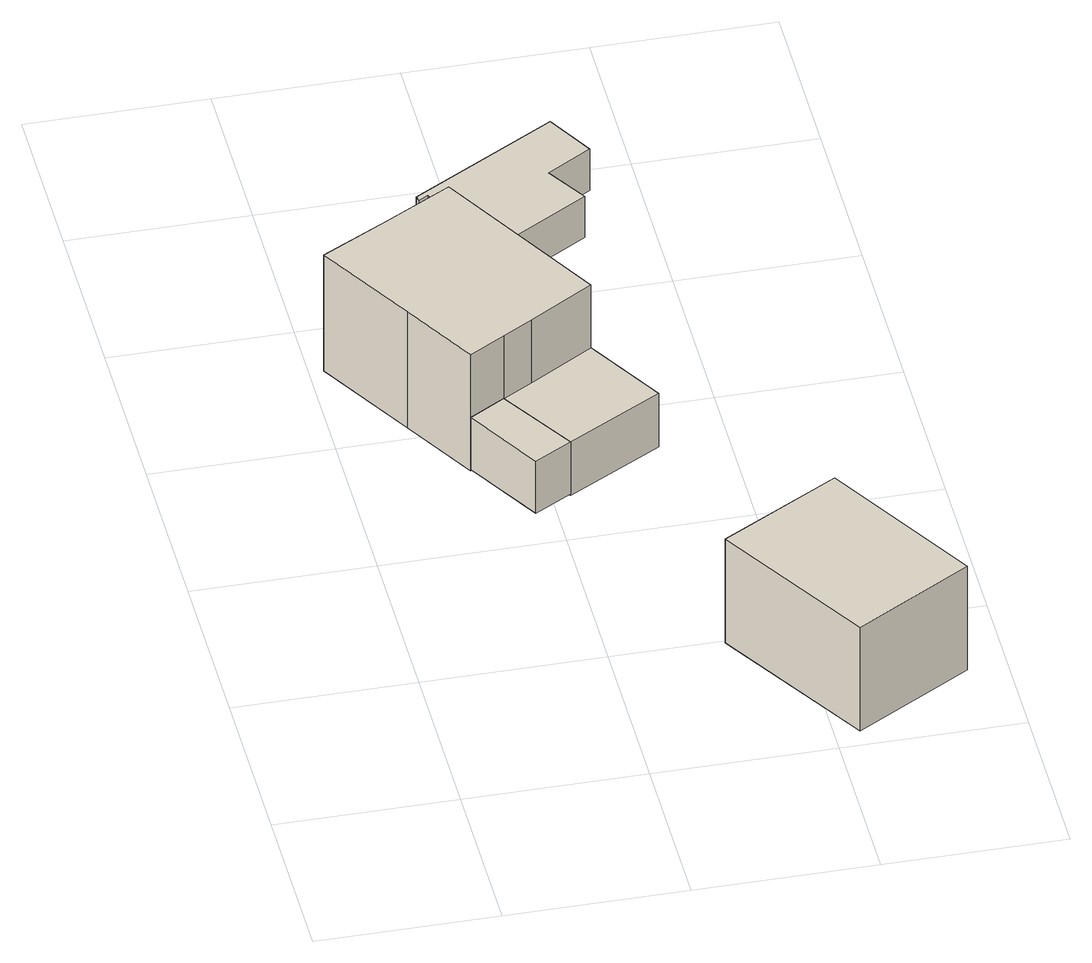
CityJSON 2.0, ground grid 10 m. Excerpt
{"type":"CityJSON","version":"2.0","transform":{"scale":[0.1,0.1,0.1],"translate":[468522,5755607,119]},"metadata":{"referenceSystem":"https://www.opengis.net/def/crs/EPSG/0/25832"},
"CityObjects":{
"building1":{"type":"Building","attributes":{"Gemeindeschluessel":"05711000","BezugspunktDach":"2000","function":"51009_1610","measuredHeight":3.4},"address":[{"country":"Germany"}],"geometry":[{"type":"Solid","lod":"1","boundaries":[[[[0,1,2,3]],[[4,5,6,7]],[[4,7,3,2]],[[5,4,2,1]],[[6,5,1,0]],[[7,6,0,3]]]]}]},
"building2":{"type":"Building","attributes":{"Gemeindeschluessel":"05711000","BezugspunktDach":"2000","function":"31001_1010","measuredHeight":9.26},"address":[{"country":"Germany","locality":"Bielefeld","thoroughfareNumber":"35","thoroughfareName":"Siekkamp"}],"geometry":[{"type":"Solid","lod":"1","boundaries":[[[[8,9,10,11,12,13,14,15]],[[16,17,18,19,20,21,22,23]],[[16,23,15,14]],[[17,16,14,13]],[[18,17,13,12]],[[19,18,12,11]],[[20,19,11,10]],[[21,20,10,9]],[[22,21,9,8]],[[23,22,8,15]]]]}]},
"building3":{"type":"Building","attributes":{"Gemeindeschluessel":"05711000","BezugspunktDach":"2000","function":"31001_9998","measuredHeight":3.42},"address":[{"country":"Germany","locality":"Bielefeld","thoroughfareNumber":"35","thoroughfareName":"Siekkamp"}],"geometry":[{"type":"Solid","lod":"1","boundaries":[[[[24,0,3,25]],[[26,23,21,27]],[[26,27,25,3]],[[23,26,3,0]],[[21,23,0,24]],[[27,21,24,25]]]]}]},
"building4":{"type":"Building","attributes":{"Gemeindeschluessel":"05711000","BezugspunktDach":"2000","function":"31001_1010","measuredHeight":8.11},"address":[{"country":"Germany","locality":"Bielefeld","thoroughfareNumber":"37","thoroughfareName":"Siekkamp"}],"geometry":[{"type":"Solid","lod":"1","boundaries":[[[[28,29,30,31]],[[32,33,34,35]],[[32,35,31,30]],[[33,32,30,29]],[[34,33,29,28]],[[35,34,28,31]]]]}]},
"building5":{"type":"Building","attributes":{"Gemeindeschluessel":"05711000","BezugspunktDach":"2000","function":"31001_9998","measuredHeight":2.75},"address":[{"country":"Germany","locality":"Bielefeld","thoroughfareNumber":"35","thoroughfareName":"Siekkamp"}],"geometry":[{"type":"Solid","lod":"1","boundaries":[[[[36,37,38,39,40,41,42,43,44,45]],[[46,47,48,49,50,51,52,53,54,55]],[[46,55,45,44]],[[47,46,44,43]],[[48,47,43,42]],[[49,48,42,41]],[[50,49,41,40]],[[51,50,40,39]],[[52,51,39,38]],[[53,52,38,37]],[[54,53,37,36]],[[55,54,36,45]]]]}]}
},
"vertices":[
[84,279,42],[64,267,42],[89,224,42],[110,236,42],[89,224,8],[64,267,8],[84,279,8],[110,236,8],
[101,289,83],[137,311,83],[83,407,83],[46,386,83],[8,365,83],[40,309,83],[64,267,83],[84,279,83],[64,267,7],[40,309,7],[8,365,7],[46,386,7],[83,407,7],[137,311,7],[101,289,7],[84,279,7],
[137,311,42],[163,266,42],[110,236,7],[163,266,7],
[227,134,77],[161,96,77],[213,9,77],[278,47,77],[213,9,9],[161,96,9],[227,134,9],[278,47,9],
[174,482,35],[159,509,35],[78,462,35],[79,459,35],[84,462,35],[110,416,35],[104,413,35],[106,410,35],[163,444,35],[149,467,35],[163,444,8],[106,410,8],[104,413,8],[110,416,8],[84,462,8],[79,459,8],[78,462,8],[159,509,8],[174,482,8],[149,467,8]
]}
